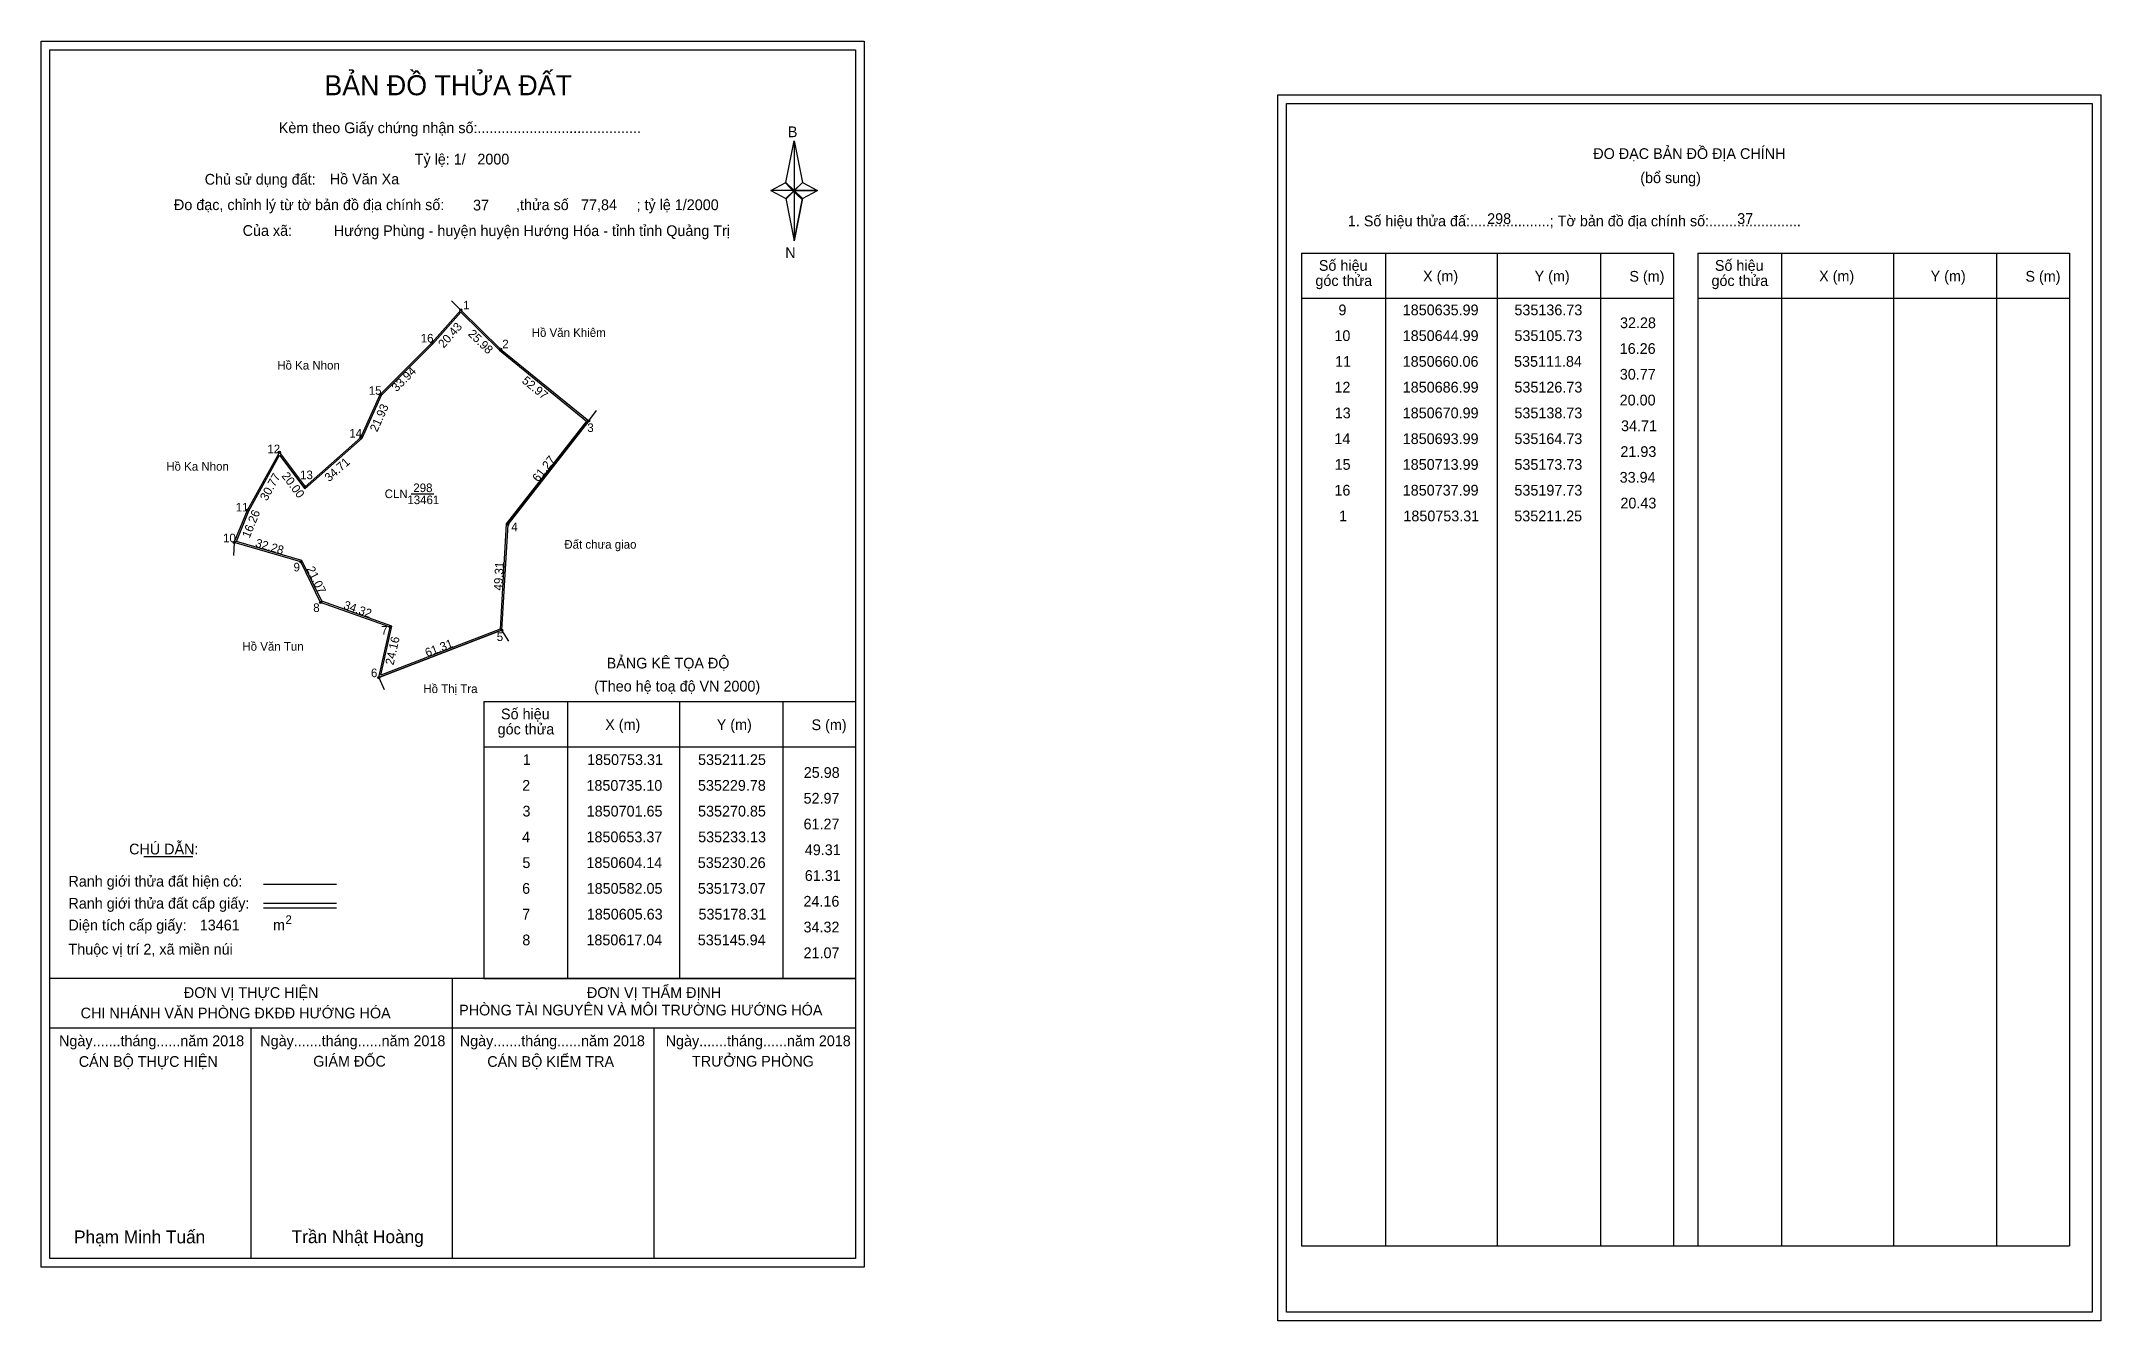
# Model space of a CAD drawing. Extents: x 535016 to 535975, y 1850282 to 1850879.
import ezdxf

# ---------------------------------------------------------------- set-up
doc = ezdxf.new("R2010")
doc.units = 0
for name, color, linetype in [('Level 1', 7, 'Continuous'), ('Level 10', 7, 'Continuous'), ('Level 11', 7, 'Continuous'), ('Level 13', 7, 'Continuous'), ('Level 27', 7, 'Continuous'), ('Level 3', 7, 'Continuous'), ('Level 36', 7, 'Continuous'), ('Level 49', 7, 'Continuous'), ('Level 53', 7, 'Continuous'), ('Level 55', 7, 'Continuous'), ('Level 6', 7, 'Continuous'), ('Level 63', 7, 'Continuous'), ('Level 9', 7, 'Continuous')]:
    doc.layers.add(name, color=color, linetype=linetype)

msp = doc.modelspace()

# ---------------------------------------------------------------- linework, layer by layer
at = {"layer": 'Level 1'}
for p, q in [((535019.75, 1850874.55), (535019.75, 1850874.55)), ((535595.91, 1850849.55), (535595.91, 1850849.55)), ((535362.6, 1850812.78), (535366.53, 1850832.06)), ((535366.53, 1850832.06), (535366.53, 1850809.01)), ((535366.53, 1850832.06), (535370.47, 1850812.78)), ((535355.71, 1850809.01), (535362.6, 1850812.78)), ((535362.6, 1850812.78), (535366.53, 1850809.01)), ((535366.24, 1850808.57), (535362.6, 1850812.34)), ((535370.17, 1850812.34), (535366.24, 1850808.57)), ((535366.24, 1850808.57), (535370.17, 1850812.34)), ((535370.47, 1850812.78), (535366.53, 1850809.01)), ((535366.53, 1850809.01), (535362.6, 1850805.33)), ((535366.24, 1850808.57), (535362.6, 1850804.89)), ((535362.6, 1850804.89), (535366.24, 1850808.57)), ((535362.6, 1850805.33), (535366.53, 1850785.61)), ((535370.17, 1850804.89), (535366.24, 1850808.57)), ((535366.53, 1850809.01), (535366.53, 1850785.61)), ((535366.53, 1850809.01), (535377.36, 1850809.01)), ((535366.53, 1850809.01), (535370.47, 1850805.33)), ((535370.47, 1850805.33), (535366.53, 1850785.61)), ((535370.47, 1850805.33), (535377.36, 1850809.01)), ((535602.98, 1850779.84), (535776.18, 1850779.84)), ((535642.16, 1850317.31), (535642.16, 1850779.84)), ((535694.3, 1850317.31), (535694.3, 1850779.84)), ((535742.25, 1850779.84), (535742.25, 1850317.31)), ((535776.18, 1850779.84), (535776.18, 1850317.31)), ((535787.5, 1850779.84), (535960.7, 1850779.84)), ((535826.68, 1850317.31), (535826.68, 1850779.84)), ((535878.82, 1850317.31), (535878.82, 1850779.84)), ((535926.77, 1850779.84), (535926.77, 1850317.31)), ((535960.7, 1850779.84), (535960.7, 1850317.31)), ((535602.98, 1850758.78), (535776.18, 1850758.78)), ((535787.5, 1850758.78), (535960.7, 1850758.78)), ((535221.94, 1850570.89), (535395.14, 1850570.89)), ((535261.12, 1850441.84), (535261.12, 1850570.89)), ((535313.27, 1850441.84), (535313.27, 1850570.89)), ((535361.21, 1850570.89), (535361.21, 1850441.84)), ((535221.94, 1850549.84), (535395.14, 1850549.84)), ((535063.59, 1850498.68), (535086.4, 1850498.68)), ((535119.32, 1850485.87), (535153.34, 1850485.87)), ((535119.32, 1850476.97), (535153.34, 1850476.97)), ((535119.32, 1850474.78), (535153.34, 1850474.78)), ((535233.41, 1850441.84), (535019.75, 1850441.84)), ((535395.14, 1850441.84), (535185.46, 1850441.84)), ((535207.45, 1850311.4), (535207.45, 1850441.84)), ((535221.94, 1850441.84), (535395.14, 1850441.84)), ((535395.15, 1850418.74), (535019.75, 1850418.74)), ((535113.6, 1850311.4), (535113.6, 1850418.74)), ((535301.3, 1850311.4), (535301.3, 1850418.74)), ((535395.14, 1850311.4), (535395.14, 1850311.4)), ((535602.98, 1850317.31), (535960.7, 1850317.31)), ((535971.32, 1850286.4), (535971.32, 1850286.4))]:
    msp.add_line(p, q, dxfattribs=at)
for points in [[(535362.6, 1850812.78), (535366.53, 1850832.06), (535366.53, 1850809.01)], [(535366.53, 1850809.01), (535370.47, 1850812.78), (535377.36, 1850809.01)], [(535355.71, 1850809.01), (535362.6, 1850805.33), (535366.53, 1850809.01)], [(535366.53, 1850809.01), (535366.53, 1850785.61), (535370.47, 1850805.33)]]:
    msp.add_lwpolyline(points, close=True, dxfattribs=at)
at = {"layer": 'Level 10'}
for p, q in [((535211.25, 1850753.31), (535197.73, 1850737.99)), ((535233.13, 1850653.37), (535270.85, 1850701.65)), ((535173.07, 1850582.05), (535230.26, 1850604.14))]:
    msp.add_line(p, q, dxfattribs=at)
for points in [[(535230.26, 1850604.14), (535173.07, 1850582.05), (535178.31, 1850605.63), (535145.94, 1850617.04), (535136.73, 1850635.99), (535105.73, 1850644.99), (535111.84, 1850660.06), (535126.73, 1850686.99), (535138.73, 1850670.99), (535164.73, 1850693.99), (535173.73, 1850713.99), (535197.73, 1850737.99), (535211.25, 1850753.31), (535229.78, 1850735.1), (535270.85, 1850701.65), (535233.13, 1850653.37)], [(535229.59, 1850604.63), (535174.04, 1850583.17), (535179.13, 1850606.08), (535146.44, 1850617.6), (535137.22, 1850636.58), (535106.67, 1850645.45), (535112.47, 1850659.76), (535126.82, 1850685.7), (535138.63, 1850669.96), (535165.31, 1850693.57), (535174.32, 1850713.59), (535198.24, 1850737.51), (535211.29, 1850752.29), (535229.31, 1850734.58), (535269.88, 1850701.54), (535232.44, 1850653.63)]]:
    msp.add_lwpolyline(points, close=True, dxfattribs=at)
at = {"layer": 'Level 11'}
for centre in [(535211.25, 1850753.31), (535197.73, 1850737.99), (535229.78, 1850735.1), (535173.73, 1850713.99), (535164.73, 1850693.99), (535270.85, 1850701.65), (535126.73, 1850686.99), (535138.73, 1850670.99), (535111.84, 1850660.06), (535233.13, 1850653.37), (535105.73, 1850644.99), (535136.73, 1850635.99), (535145.94, 1850617.04), (535178.31, 1850605.63), (535230.26, 1850604.14), (535230.26, 1850604.14), (535173.07, 1850582.05)]:
    msp.add_circle(centre, 0.5, dxfattribs=at)
at = {"layer": 'Level 27'}
for p, q in [((535211.25, 1850753.31), (535206.97, 1850757.51)), ((535270.85, 1850701.65), (535274.4, 1850706.49)), ((535105.73, 1850644.99), (535105.35, 1850639)), ((535230.26, 1850604.14), (535233.52, 1850599.1)), ((535173.07, 1850582.05), (535175.57, 1850576.59))]:
    msp.add_line(p, q, dxfattribs=at)
at = {"layer": 'Level 3'}
for p, q in [((535602.98, 1850779.84), (535602.98, 1850317.31)), ((535787.5, 1850779.84), (535787.5, 1850317.31)), ((535221.94, 1850570.89), (535221.94, 1850441.84))]:
    msp.add_line(p, q, dxfattribs=at)
at = {"layer": 'Level 63'}
for points in [[(535015.75, 1850878.55), (535399.15, 1850878.55), (535399.15, 1850307.4), (535015.75, 1850307.4)], [(535019.75, 1850874.55), (535395.15, 1850874.55), (535395.15, 1850311.4), (535019.75, 1850311.4)], [(535591.92, 1850853.55), (535975.32, 1850853.55), (535975.32, 1850282.4), (535591.92, 1850282.4)], [(535595.92, 1850849.55), (535971.32, 1850849.55), (535971.32, 1850286.4), (535595.92, 1850286.4)]]:
    msp.add_lwpolyline(points, close=True, dxfattribs=at)
at = {"layer": 'Level 9'}
msp.add_line((535188.11, 1850667.68), (535198.66, 1850667.68), dxfattribs=at)

# ---------------------------------------------------------------- texts
at = {"layer": 'Level 1'}
for s, height, p in [('BẢN ĐỒ THỬA ĐẤT', 9.3313, (535147.68, 1850853.36)), ('Kèm theo Giấy chứng nhận số:.........................................', 5, (535126.45, 1850835.7)), ('B', 5, (535363.62, 1850833.82)), ('ĐO ĐẠC BẢN ĐỒ ĐỊA CHÍNH', 5, (535738.87, 1850823.67)), ('Chủ sử dụng đất:', 5, (535091.93, 1850811.71)), ('(bổ sung)', 5, (535760.75, 1850812.43)), ('Đo đạc, chỉnh lý từ tờ bản đồ địa chính số:                  ,thửa số                 ; tỷ lệ 1/2000', 5, (535077.61, 1850799.85)), ('Của xã:', 5, (535109.61, 1850787.85)), ('1. Số hiệu thửa đấ:....................; Tờ bản đồ địa chính số:.......................', 5, (535624.53, 1850792.31)), ('N', 5, (535362.42, 1850777.48)), ('Số hiệu', 5, (535611.01, 1850771.57)), ('X (m)', 5, (535659.57, 1850766.62)), ('Y (m)', 5, (535711.53, 1850766.62)), ('S (m)', 5, (535755.68, 1850766.52)), ('Số hiệu', 5, (535795.53, 1850771.57)), ('X (m)', 5, (535844.09, 1850766.62)), ('Y (m)', 5, (535896.04, 1850766.62)), ('S (m)', 5, (535940.2, 1850766.52)), ('góc thửa', 5, (535609.43, 1850764.51)), ('góc thửa', 5, (535793.94, 1850764.51)), ('BẢNG KÊ TỌA ĐỘ', 5, (535279.21, 1850586.3)), ('(Theo hệ toạ độ VN 2000)', 5, (535273.41, 1850575.58)), ('góc thửa', 5, (535228.39, 1850555.57)), ('Số hiệu', 5, (535229.97, 1850562.63)), ('X (m)', 5, (535278.53, 1850557.68)), ('Y (m)', 5, (535330.49, 1850557.68)), ('S (m)', 5, (535374.65, 1850557.58)), ('CHÚ DẪN:', 5, (535056.71, 1850499.69)), ('Ranh giới thửa đất hiện có:', 5, (535028.45, 1850484.69)), ('Ranh giới thửa đất cấp giấy:', 5, (535028.45, 1850474.41)), ('Diện tích cấp giấy:', 5, (535028.45, 1850464.25)), ('m', 5, (535123.76, 1850464.29)), ('2', 4, (535129.55, 1850467.31)), ('Thuộc vị trí 2, xã miền núi', 5, (535028.45, 1850453.04)), ('ĐƠN VỊ THỰC HIỆN', 5, (535082.22, 1850432.81)), ('ĐƠN VỊ THẨM ĐỊNH', 5, (535270.02, 1850432.81)), ('CHI NHÁNH VĂN PHÒNG ĐKĐĐ HƯỚNG HÓA', 5, (535034.13, 1850423.29)), ('PHÒNG TÀI NGUYÊN VÀ MÔI TRƯỜNG HƯỚNG HÓA', 5, (535210.47, 1850424.67)), ('Ngày.......tháng......năm 2018', 5, (535024.08, 1850410.34)), ('CÁN BỘ THỰC HIỆN', 5, (535033.25, 1850400.71)), ('Ngày.......tháng......năm 2018', 5, (535117.83, 1850410.34)), ('GIÁM ĐỐC', 5, (535142.51, 1850400.83)), ('Ngày.......tháng......năm 2018', 5, (535210.78, 1850410.34)), ('CÁN BỘ KIỂM TRA', 5, (535223.59, 1850400.71)), ('Ngày.......tháng......năm 2018', 5, (535306.7, 1850410.34)), ('TRƯỞNG PHÒNG', 5, (535318.97, 1850400.83)), ('Phạm Minh Tuấn', 6, (535031.07, 1850318.48)), ('Trần Nhật Hoàng', 6, (535132.45, 1850318.58))]:
    msp.add_text(s, height=height, dxfattribs=at).set_placement(p)
at = {"layer": 'Level 11'}
msp.add_text('Tỷ lệ: 1/', height=5, dxfattribs=at).set_placement((535189.77, 1850821.07))
at = {"layer": 'Level 13'}
for s, p in [('CLN', (535175.78, 1850665.68)), ('13461', (535186.35, 1850662.88)), ('298', (535189.12, 1850668.48))]:
    msp.add_text(s, height=4, dxfattribs=at).set_placement(p)
at = {"layer": 'Level 36'}
for s, p in [('Hồ Văn Khiêm', (535244.28, 1850740.79)), ('Hồ Ka Nhon', (535125.74, 1850725.57)), ('Hồ Ka Nhon', (535074.03, 1850678.47)), ('Đất chưa giao', (535259.47, 1850642.12)), ('Hồ Văn Tun', (535109.49, 1850594.6)), ('Hồ Thị Tra', (535193.79, 1850574.85))]:
    msp.add_text(s, height=4, dxfattribs=at).set_placement(p)
at = {"layer": 'Level 49'}
for s, rotation, p in [('20.43', 48.57139, (535203.3, 1850735.29)), ('25.98', 315.49903, (535214.32, 1850741.86)), ('33.94', 45, (535181.35, 1850714.96)), ('52.97', 320.83845, (535239.38, 1850719.76)), ('21.93', 65.77225, (535172.26, 1850696.2)), ('61.27', 52.00035, (535247.35, 1850672.87)), ('30.77', 61.06114, (535120.91, 1850664.1)), ('20.00', 306.8699, (535127.54, 1850675.98)), ('34.71', 41.49647, (535149.94, 1850673.04)), ('16.26', 67.93034, (535112.84, 1850646.77)), ('32.28', 343.81079, (535115.23, 1850643.06)), ('21.07', 295.92049, (535139.21, 1850632.73)), ('49.31', 86.66356, (535230.53, 1850622.53)), ('34.32', 340.58311, (535156.24, 1850614.26)), ('24.16', 77.47119, (535179.88, 1850587.63)), ('61.31', 21.11937, (535195.51, 1850591.58))]:
    msp.add_text(s, height=4, rotation=rotation, dxfattribs=at).set_placement(p)
at = {"layer": 'Level 53'}
for s, p in [('9', (535620.13, 1850750.86)), ('1850635.99', (535650.09, 1850750.86)), ('535136.73', (535702.13, 1850750.86)), ('10', (535618.26, 1850738.86)), ('1850644.99', (535650.09, 1850738.86)), ('535105.73', (535702.13, 1850738.86)), ('32.28', (535751.32, 1850744.86)), ('16.26', (535751.18, 1850732.86)), ('11', (535618.58, 1850726.86)), ('1850660.06', (535650.07, 1850726.86)), ('535111.84', (535701.95, 1850726.86)), ('30.77', (535751.23, 1850720.86)), ('12', (535618.28, 1850714.86)), ('1850686.99', (535650.09, 1850714.86)), ('535126.73', (535702.13, 1850714.86)), ('20.00', (535751.16, 1850708.86)), ('13', (535618.43, 1850702.86)), ('1850670.99', (535650.09, 1850702.86)), ('535138.73', (535702.13, 1850702.86)), ('14', (535618.25, 1850690.86)), ('1850693.99', (535650.09, 1850690.86)), ('535164.73', (535702.13, 1850690.86)), ('34.71', (535751.8, 1850696.86)), ('21.93', (535751.51, 1850684.86)), ('15', (535618.37, 1850678.86)), ('1850713.99', (535650.09, 1850678.86)), ('535173.73', (535702.13, 1850678.86)), ('33.94', (535751.15, 1850672.86)), ('16', (535618.27, 1850666.86)), ('1850737.99', (535650.09, 1850666.86)), ('535197.73', (535702.13, 1850666.86)), ('20.43', (535751.51, 1850660.86)), ('1', (535620.43, 1850654.86)), ('1850753.31', (535650.39, 1850654.86)), ('535211.25', (535702.06, 1850654.86)), ('1', (535240.14, 1850541.34)), ('1850753.31', (535270.1, 1850541.34)), ('535211.25', (535321.78, 1850541.34)), ('2', (535239.84, 1850529.34)), ('1850735.10', (535269.78, 1850529.34)), ('535229.78', (535321.74, 1850529.34)), ('25.98', (535371.03, 1850535.34)), ('3', (535239.99, 1850517.34)), ('1850701.65', (535269.89, 1850517.34)), ('535270.85', (535321.78, 1850517.34)), ('52.97', (535370.94, 1850523.34)), ('61.27', (535370.94, 1850511.34)), ('4', (535239.81, 1850505.34)), ('1850653.37', (535269.81, 1850505.34)), ('535233.13', (535321.84, 1850505.34)), ('49.31', (535371.52, 1850499.34)), ('5', (535239.93, 1850493.34)), ('1850604.14', (535269.77, 1850493.34)), ('535230.26', (535321.67, 1850493.34)), ('6', (535239.83, 1850481.34)), ('1850582.05', (535269.89, 1850481.34)), ('535173.07', (535321.7, 1850481.34)), ('61.31', (535371.52, 1850487.34)), ('7', (535239.85, 1850469.34)), ('1850605.63', (535269.95, 1850469.34)), ('535178.31', (535321.99, 1850469.34)), ('24.16', (535370.89, 1850475.34)), ('34.32', (535370.92, 1850463.34)), ('8', (535239.9, 1850457.34)), ('1850617.04', (535269.77, 1850457.34)), ('535145.94', (535321.66, 1850457.34)), ('21.07', (535370.94, 1850451.34))]:
    msp.add_text(s, height=5, dxfattribs=at).set_placement(p)
at = {"layer": 'Level 55'}
for s, height, p in [('1', 0.4, (535211.14, 1850753.31)), ('55', 0.11, (535211.17, 1850753.2)), ('55', 0.11, (535211.17, 1850753.2)), ('0', 0.11, (535211.21, 1850753.2)), ('0', 0.11, (535211.21, 1850753.2)), ('16', 0.4, (535197.45, 1850737.99)), ('0', 0.11, (535197.69, 1850737.88)), ('0', 0.11, (535197.69, 1850737.88)), ('2', 0.4, (535229.64, 1850735.1)), ('55', 0.11, (535229.7, 1850734.99)), ('55', 0.11, (535229.7, 1850734.99)), ('15', 0.4, (535173.45, 1850713.99)), ('0', 0.11, (535173.69, 1850713.88)), ('0', 0.11, (535173.69, 1850713.88)), ('14', 0.4, (535164.44, 1850693.99)), ('3', 0.4, (535270.73, 1850701.65)), ('55', 0.11, (535270.77, 1850701.54)), ('55', 0.11, (535270.77, 1850701.54)), ('0', 0.11, (535270.81, 1850701.54)), ('12', 0.4, (535126.45, 1850686.99)), ('0', 0.11, (535126.69, 1850686.88)), ('0', 0.11, (535126.69, 1850686.88)), ('0', 0.11, (535126.69, 1850686.88)), ('0', 0.11, (535164.69, 1850693.88)), ('0', 0.11, (535164.69, 1850693.88)), ('13', 0.4, (535138.46, 1850670.99)), ('0', 0.11, (535138.69, 1850670.88)), ('0', 0.11, (535138.69, 1850670.88)), ('11', 0.4, (535111.58, 1850660.06)), ('0', 0.11, (535111.8, 1850659.95)), ('4', 0.4, (535232.99, 1850653.37)), ('0', 0.11, (535233.09, 1850653.26)), ('10', 0.4, (535105.45, 1850644.99)), ('0', 0.11, (535105.69, 1850644.88)), ('0', 0.11, (535105.69, 1850644.88)), ('9', 0.4, (535136.59, 1850635.99)), ('0', 0.11, (535136.69, 1850635.88)), ('8', 0.4, (535145.81, 1850617.04)), ('0', 0.11, (535145.9, 1850616.93)), ('7', 0.4, (535178.18, 1850605.63)), ('0', 0.11, (535178.27, 1850605.52)), ('5', 0.4, (535230.13, 1850604.14)), ('269', 0.11, (535230.14, 1850604.03)), ('0', 0.11, (535230.22, 1850604.03)), ('6', 0.4, (535172.93, 1850582.05)), ('269', 0.11, (535172.95, 1850581.94)), ('0', 0.11, (535173.03, 1850581.94))]:
    msp.add_text(s, height=height, dxfattribs=at).set_placement(p)
at = {"layer": 'Level 6'}
for s, p in [('2000', (535218.96, 1850821.11)), ('Hồ Văn Xa', (535150.2, 1850811.85)), ('37', (535216.96, 1850799.67)), ('77,84', (535267.27, 1850799.83)), (' Hướng Phùng - huyện huyện Hướng Hóa - tỉnh tỉnh Quảng Trị', (535150.23, 1850787.76)), ('298', (535689.43, 1850793.39)), ('37', (535805.92, 1850793.43)), ('13461', (535089.64, 1850464.26))]:
    msp.add_text(s, height=5, dxfattribs=at).set_placement(p)
at = {"layer": 'Level 9'}
for s, p in [('1', (535212.38, 1850753.59)), ('16', (535192.56, 1850738.18)), ('2', (535230.56, 1850735.48)), ('15', (535168.34, 1850713.81)), ('14', (535159.3, 1850693.89)), ('3', (535270.17, 1850696.5)), ('12', (535121.13, 1850686.6)), ('13', (535136.35, 1850674.5)), ('11', (535106.36, 1850659.44)), ('10', (535100.47, 1850645.1)), ('4', (535234.75, 1850650.24)), ('9', (535133.32, 1850631.54)), ('8', (535142.5, 1850612.65)), ('7', (535174.17, 1850602.08)), ('5', (535227.99, 1850599.1)), ('6', (535169.39, 1850582.26))]:
    msp.add_text(s, height=4, dxfattribs=at).set_placement(p)

doc.saveas('drawing.dxf')
